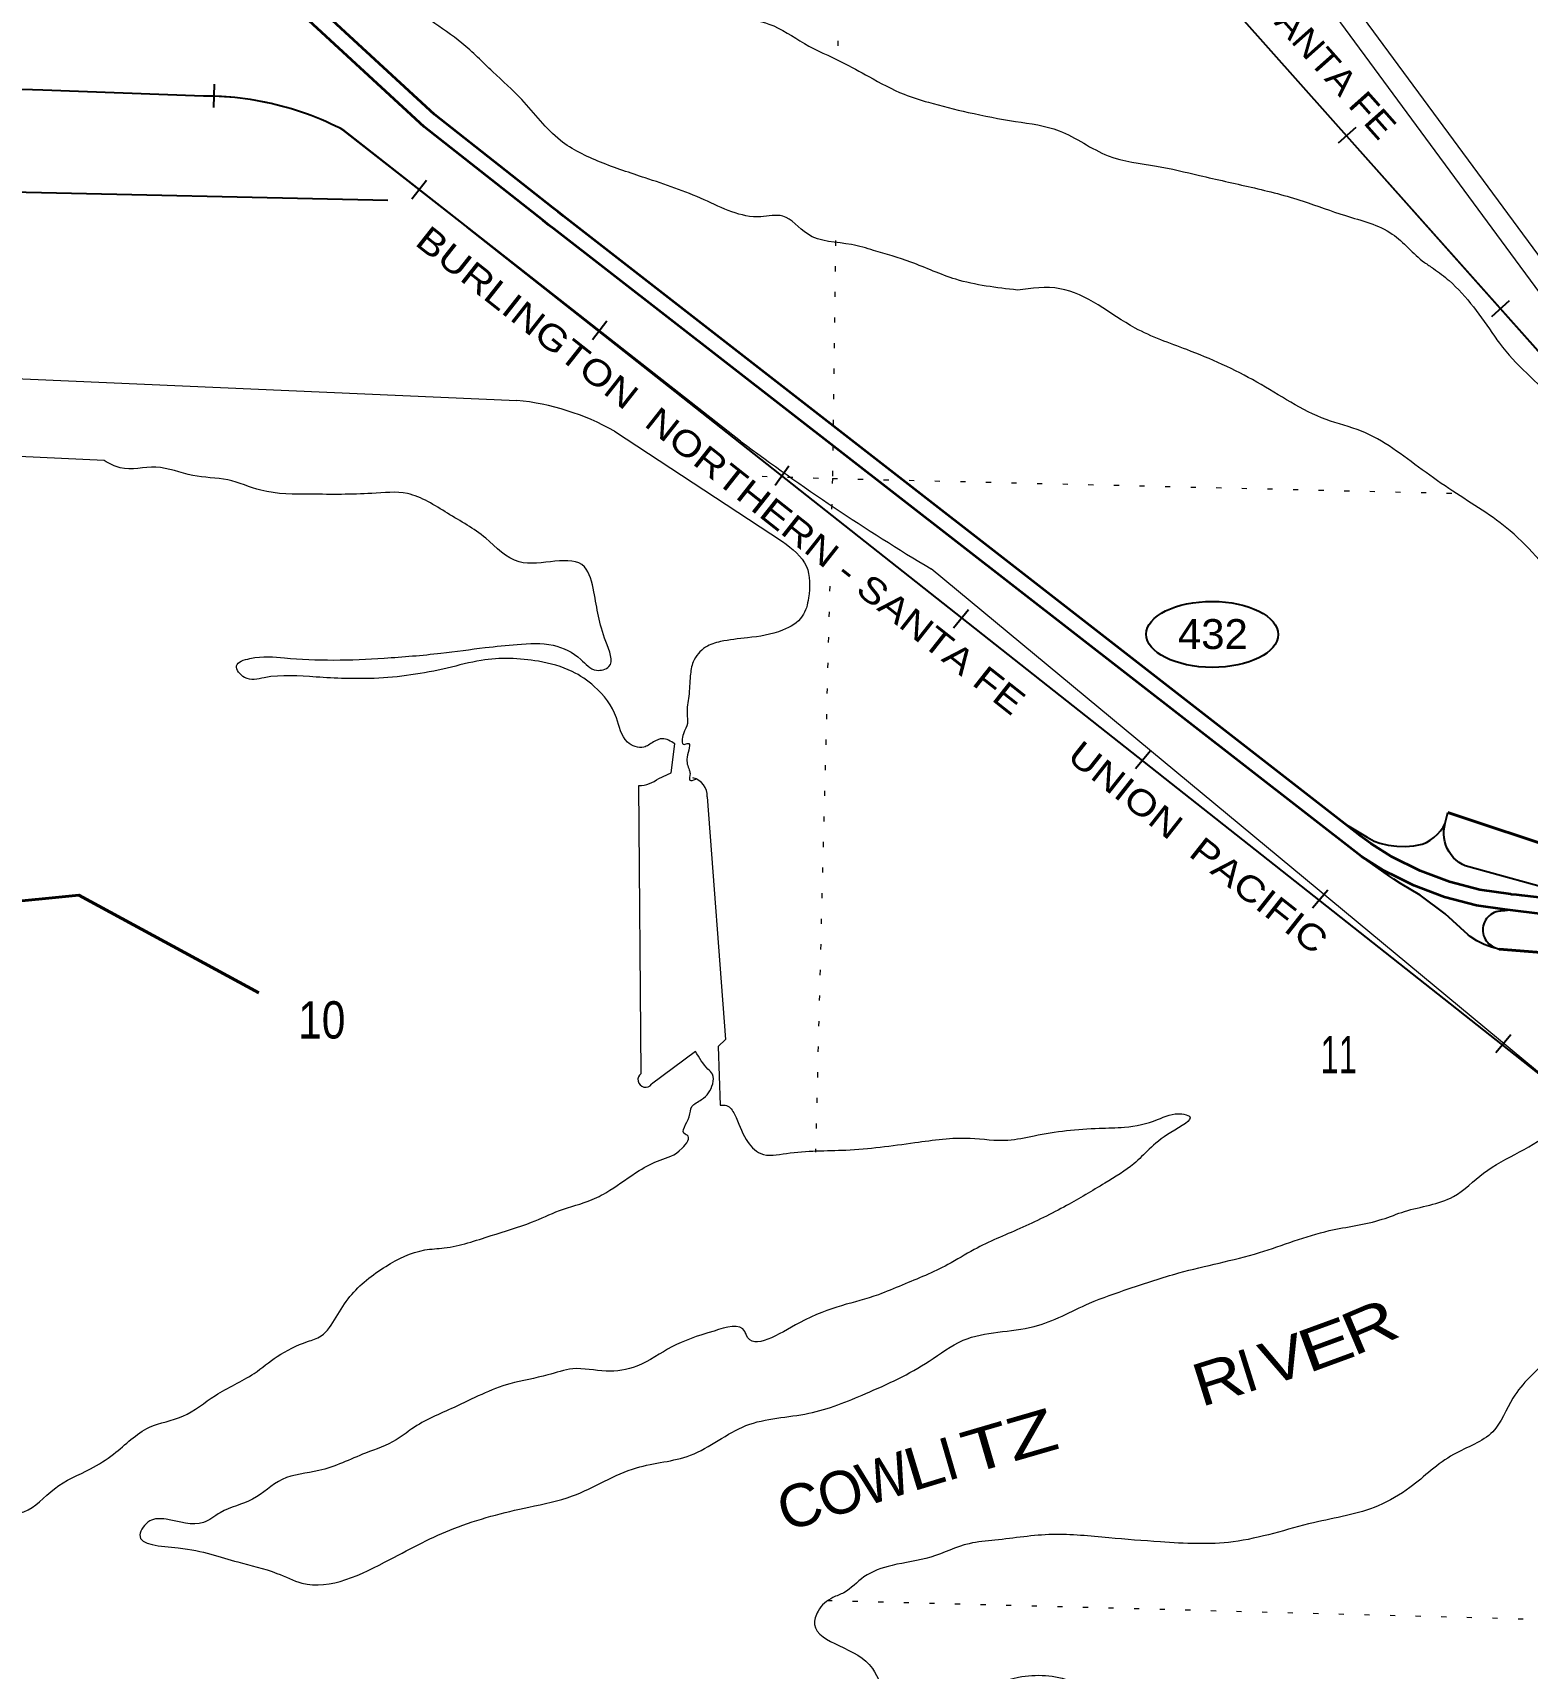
# Model space of a CAD drawing. Header units: feet. Extents: x -509309 to -252658, y -547785 to -360805.
# Drawn here: x -488615 to -481610, y -508563 to -500895 of the extents above; entities that cross this region are included whole.
import ezdxf
from ezdxf.enums import TextEntityAlignment as Align

# ---------------------------------------------------------------- set-up
doc = ezdxf.new("R2010")
doc.units = ezdxf.units.FT
doc.header["$LTSCALE"] = 80
doc.linetypes.add('DOTTED', pattern=[1.5, 0.3, -1.2])
for name, color, linetype, lineweight in [('17', 7, 'Continuous', 25), ('23', 7, 'Continuous', 70), ('24', 7, 'Continuous', 25), ('26', 7, 'Continuous', 40), ('29', 7, 'Continuous', 25), ('34', 7, 'Continuous', 25), ('36', 7, 'Continuous', 13), ('39', 7, 'Continuous', 13), ('7', 7, 'DOTTED', 13)]:
    doc.layers.add(name, color=color, linetype=linetype, lineweight=lineweight)
doc.layers.add('41', color=7, linetype='Continuous')

msp = doc.modelspace()

# ---------------------------------------------------------------- linework, layer by layer
at = {"layer": '17'}
msp.add_ellipse((-483086.39, -503716.05), major_axis=(-309.24, 1), ratio=0.500121, dxfattribs=at)
at = {"layer": '23', "lineweight": 35}
for points in [[(-482465.39, -504604.23), (-486127.07, -501755.51), (-486152.97, -501735.36), (-486177.07, -501716.34), (-486732.42, -501278.13), (-487847.36, -500249), (-487870.78, -500227.38), (-487897.36, -500201.14), (-488258.33, -499844.77)], [(-482386.87, -504756.85), (-486172.59, -501815.13), (-486196.13, -501796.82), (-486222.59, -501775.94), (-486780.33, -501335.83), (-487900.06, -500302.27), (-487925.12, -500279.14), (-487950.06, -500254.52), (-488294.95, -499914.03)], [(-481128, -504998.05), (-481635.7, -504939.97), (-481659.65, -504937.02), (-481685.7, -504934.76), (-481686.94, -504934.65), (-481832.29, -504912.96), (-481974.58, -504876.18), (-482112.25, -504824.73), (-482243.79, -504759.18), (-482342.75, -504696.15), (-482371.05, -504676.02), (-482392.75, -504660.74), (-482465.39, -504604.23)], [(-481690, -505009.05), (-481715, -505006.19), (-481847.23, -504986.45), (-481997.12, -504947.71), (-482142.15, -504893.52), (-482223.25, -504853.09), (-482280.71, -504824.46), (-482386.87, -504756.85)], [(-479429.47, -505291.47), (-479432.35, -505291.35), (-479631.86, -505262.27), (-479671.44, -505257.5), (-481665, -505011.93), (-481690, -505009.05)]]:
    msp.add_lwpolyline(points, dxfattribs=at)
at = {"layer": '24'}
for points in [[(-482465.39, -504604.23), (-482439, -504619.83), (-482360.94, -504665.98), (-482327, -504686.05), (-482300.24, -504695.03), (-482261.32, -504704.34), (-482221.63, -504709.53), (-482181.63, -504710.54), (-482141.73, -504707.36), (-482102.39, -504700.04), (-482102.12, -504699.94), (-482082.64, -504691.08), (-482064.2, -504680.24), (-482046.98, -504667.53), (-482031.19, -504653.08), (-482017, -504637.07), (-482004.56, -504619.66), (-481994, -504601.05), (-481981.71, -504551.18)], [(-481128, -504998.05), (-481153, -504992.55), (-481423.71, -504933.01), (-481901, -504801.05), (-481913.82, -504794.78), (-481928.69, -504785.66), (-481942.52, -504775.05), (-481955.16, -504763.04), (-481966.48, -504749.78), (-481976.35, -504735.4), (-481984.67, -504720.08), (-481991.34, -504703.97), (-481996.28, -504687.25), (-481999.46, -504670.1), (-482000.82, -504652.72), (-482000.36, -504635.29), (-481998.08, -504618), (-481994, -504601.05)], [(-481690, -505009.05), (-481715, -505011.35), (-481733.95, -505013.09), (-481738.14, -505013.38), (-481747.29, -505014.73), (-481756.24, -505017.03), (-481764.91, -505020.25), (-481773.19, -505024.36), (-481780.99, -505029.31), (-481788.24, -505035.05), (-481794.85, -505041.52), (-481800.74, -505048.65), (-481805.86, -505056.34), (-481810.14, -505064.54), (-481813.54, -505073.13), (-481816.03, -505082.04), (-481817.57, -505091.15), (-481818.16, -505100.38), (-481817.77, -505109.61), (-481816.42, -505118.76), (-481814.12, -505127.71), (-481810.9, -505136.38), (-481806.79, -505144.66), (-481801.84, -505152.47), (-481796.1, -505159.71), (-481789.63, -505166.32), (-481782.51, -505172.21), (-481774.81, -505177.33), (-481766.61, -505181.61), (-481765.94, -505181.88), (-481740.94, -505192.3), (-481765.94, -505185.72), (-481777.2, -505182.75), (-481812.27, -505169.46), (-481845.75, -505152.58), (-481877.29, -505132.29), (-481887, -505125.05), (-481994.78, -505025.86), (-482112.33, -504938.49), (-482204.32, -504883.57), (-482234.48, -504863.72), (-482254.32, -504850.92), (-482386.87, -504756.85)]]:
    msp.add_lwpolyline(points, dxfattribs=at)
at = {"layer": '26'}
for p, q in [((-481129.99, -504834.03), (-481981.71, -504551.18)), ((-481740.94, -505192.3), (-481243.06, -505230.91))]:
    msp.add_line(p, q, dxfattribs=at)
msp.add_lwpolyline([(-487554.99, -505395.9), (-488399.09, -504938), (-488792.48, -504978.29), (-489996.49, -504325.48), (-491304.49, -503583.34), (-491337.55, -503564.59), (-491354.49, -503556.79), (-491354.79, -503556.65), (-491444.9, -503507.52), (-491451, -503503.31), (-491529.38, -503449.24)], dxfattribs=at)
at = {"layer": '29'}
msp.add_line((-490288.79, -501607.77), (-486950.71, -501680.06), dxfattribs=at)
at = {"layer": '34', "lineweight": 13}
for p, q in [((-480798, -503240.05), (-485097, -498410.05)), ((-485297, -502810.05), (-487161, -501349.05)), ((-480787, -506409.05), (-484404, -503409.05))]:
    msp.add_line(p, q, dxfattribs=at)
at = {"layer": '34'}
for p, q in [((-487764.43, -501135.62), (-487767.19, -501246.19)), ((-482413.97, -501340.09), (-482496.59, -501413.63)), ((-486769.41, -501588), (-486837.65, -501675.06)), ((-481508, -505812.05), (-486577, -501808.05)), ((-481694.02, -502152.88), (-481776.65, -502226.42)), ((-485923.92, -502247.38), (-485992.15, -502334.44)), ((-485071.09, -502926.83), (-485134.71, -503017.31)), ((-484229.13, -503601.18), (-484299.74, -503686.32)), ((-483375.06, -504261.36), (-483445.67, -504346.5)), ((-482545.11, -504914.85), (-482615.72, -504999.99)), ((-481687.04, -505593.03), (-481757.65, -505678.17))]:
    msp.add_line(p, q, dxfattribs=at)
for points in [[(-480798.81, -503240.79), (-485099.35, -498407.63)], [(-486574.81, -501809.91), (-487161.59, -501349.99), (-487174.6, -501343.34), (-487196.62, -501332.43), (-487218.93, -501321.94), (-487241.38, -501311.74), (-487263.96, -501302.1), (-487286.68, -501292.75), (-487309.56, -501283.81), (-487332.7, -501275.3), (-487355.84, -501267.22), (-487379.26, -501259.41), (-487402.68, -501252.18), (-487426.38, -501245.22), (-487450.08, -501238.83), (-487473.93, -501232.71), (-487497.77, -501227.03), (-487521.89, -501221.76), (-487546, -501217.07), (-487570.12, -501212.65), (-487594.51, -501208.65), (-487618.77, -501205.08), (-487643.16, -501201.93), (-487667.69, -501199.35), (-487692.09, -501197.04), (-487716.61, -501195.16), (-487741.28, -501193.84), (-487765.8, -501192.81), (-487790.33, -501192.2), (-487815.02, -501192.15), (-488568.03, -501165.15), (-495897.01, -500932.16)]]:
    msp.add_lwpolyline(points, dxfattribs=at)
at = {"layer": '34', "lineweight": 13}
msp.add_lwpolyline([(-487815, -501191.05), (-488568, -501164.05), (-495897, -500931.05)], dxfattribs=at)
for centre, radius, start, end in [((-487809.65, -502601.42), 1410.38, 62.61883, 90.21746), ((-478954.36, -494319.47), 10598.06, 233.23948, 239.05526)]:
    msp.add_arc(centre, radius, start, end, dxfattribs=at)
at = {"layer": '36'}
for p, q in [((-483603.48, -499160.76), (-480961.48, -502748.76)), ((-483684, -499220.05), (-481042, -502808.05))]:
    msp.add_line(p, q, dxfattribs=at)
at = {"layer": '39'}
for p, q in [((-485889, -502763.05), (-485100.82, -503280.51)), ((-488280, -502901.05), (-489231, -502857.05)), ((-485763.36, -505774.91), (-485774.43, -504424.87)), ((-485507.85, -505671.95), (-485714.68, -505824.44))]:
    msp.add_line(p, q, dxfattribs=at)
for points in [[(-490674, -502196.05), (-490745, -502479.05), (-489289, -502531.05), (-488857, -502539.05), (-488806, -502511.05), (-486346, -502619.05)], [(-485681, -504391.05), (-485622, -504365.05), (-485606, -504229.05)], [(-485453.29, -504478.23), (-485367.93, -505615.81), (-485402.96, -505648.9), (-485392.88, -505923.94)]]:
    msp.add_lwpolyline(points, dxfattribs=at)
for centre, radius, start, end in [((-486457.05, -503768.65), 1154.96, 60.53852, 84.48236), ((-485778.02, -504268.98), 155.92, 271.31927, 308.47876), ((-485540.77, -504473.36), 87.61, 356.81748, 76.84528), ((-485743.19, -505803.77), 35.21, 124.95316, 324.05504)]:
    msp.add_arc(centre, radius, start, end, dxfattribs=at)
for points in [[(-483999.63, -502101.4), (-484288.79, -502050.97), (-484498.92, -501970.72), (-484673.69, -501915.55), (-484777.13, -501888.51), (-484984.13, -501838.43), (-485099.96, -501754.88), (-485202.26, -501757.95), (-485468.52, -501678.1), (-485744.16, -501575.91), (-485954.46, -501501.67), (-486141.92, -501400.01), (-486322.78, -501208.3), (-486459.3, -501078.02), (-486603.73, -500943.51), (-486884.01, -500724.87), (-487087.77, -500424.2), (-487298.37, -500221.6), (-487451.97, -499988.55), (-487591.46, -499822.09), (-487865.34, -499451.21), (-488019.26, -499160), (-488057.99, -498974.38), (-488084.35, -498777.08), (-488119.94, -498621.63), (-488148.79, -498510.49), (-488161.05, -498379.78), (-488161.07, -498343.33)], [(-487512.46, -498356.79), (-487474.48, -498479.75), (-487418.02, -498675.91), (-487359.56, -498872.13), (-487348.88, -498918.56), (-487270.12, -499175.53), (-487227.83, -499307.11), (-487156.92, -499419.45), (-487024.19, -499611.79), (-486957.17, -499720.01), (-486859.79, -499887.26), (-486730.66, -500065.45), (-486586.7, -500216), (-486537.33, -500241.48), (-486446.6, -500292.23), (-486237.63, -500412.55), (-486099.66, -500492.73), (-485968.44, -500598.79), (-485796.01, -500665.92), (-485629.71, -500736.88), (-485546.29, -500763.35), (-485466.42, -500773.67), (-485407.42, -500743.28), (-485350.04, -500769), (-485295.07, -500808.68), (-485164.12, -500854.56), (-484998.39, -500945.57), (-484822.54, -501032.85), (-484696.23, -501100.66), (-484530.27, -501183.65), (-484417.11, -501221), (-484230.09, -501268.5), (-484008.84, -501310.96), (-483803.68, -501354.97), (-483574.57, -501471.86), (-483347.49, -501520.51), (-483146.33, -501564.4), (-482903.41, -501619.52), (-482660.77, -501684.66), (-482462.31, -501752.54), (-482242.34, -501839.09), (-482091.85, -501971.77), (-482048.61, -502001.09), (-481976.08, -502057.33), (-481763.15, -502318.15), (-481740.05, -502350.91), (-481477.47, -502627.2), (-481357.59, -502779.06), (-481183.1, -502982.62), (-481113.03, -503054.83), (-480921.39, -503288.97), (-480746.37, -503474.5), (-480613.81, -503672.85), (-480513.09, -503932.45), (-480450.89, -504068.61), (-480409.17, -504220.23), (-480359.56, -504376.08), (-480291.64, -504522.43), (-480242.21, -504684.29), (-480186.74, -504776.14), (-480009.21, -504805.31), (-479881.48, -504754.84), (-479737.56, -504698.81), (-479675.86, -504644.43), (-479621.57, -504499.59), (-479557.21, -504214.65), (-479470.06, -504042.68), (-479365.15, -503949.43), (-479244.04, -503850.64), (-479137.33, -503695.27), (-479059.3, -503561.14), (-479031.06, -503485.74), (-479083.02, -503341.86), (-479212.62, -503179.69), (-479364.53, -503026.91), (-479387.75, -502998.17), (-479543.32, -502833.25), (-479733.06, -502532.98), (-479739.63, -502344.28), (-479692.45, -502098.95), (-479702.82, -501833.93), (-479696.31, -501539.3), (-479705.29, -501364.57), (-479704.34, -501123.93), (-479732.15, -500976.73), (-479755.9, -500827.64), (-479923.78, -500534.01), (-479988.86, -500427.86), (-480007.38, -500236.8), (-480015.98, -500118.23), (-480071.86, -499902.03), (-480088.21, -499705.02), (-480160.46, -499500.38), (-480210.27, -499420.73), (-480468.17, -499190.7), (-480556, -499039.77), (-480550.24, -498909.58)], [(-480823.81, -505006.83), (-480818.94, -504944.46), (-480860.19, -504638.44), (-480887.6, -504477.21), (-480948.27, -504218.76), (-481032.82, -504023.8), (-481218.32, -503715.63), (-481422.8, -503509.19), (-481689.33, -503230.78), (-481958.53, -503044.55), (-482101.93, -502944.16), (-482387.32, -502763.47), (-482552.09, -502708.6), (-482877.7, -502532.77), (-483206.02, -502380.93), (-483447.61, -502279.73), (-483801.03, -502095.08), (-483999.63, -502101.4)], [(-485606, -504229.05), (-485664, -504205.05), (-485706, -504220.05), (-485751, -504245.05), (-485827, -504221.05), (-485879, -504107.05), (-485983, -503960.05), (-486086, -503890.05), (-486245, -503842.05), (-486513, -503838.05), (-486672, -503874.05), (-487015, -503922.05), (-487287, -503916.05), (-487530, -503919.05), (-487622, -503918.05), (-487660, -503863.05), (-487597, -503829.05), (-487435, -503826.05), (-487204, -503836.05), (-486968, -503827.05), (-486702, -503804.05), (-486495, -503778.05), (-486345, -503763.05), (-486176, -503767.05), (-486046, -503833.05), (-485973, -503884.05), (-485915, -503867.05), (-485929, -503749.05), (-485985, -503516.05), (-486029, -503399.05), (-486335, -503376.05), (-486492, -503265.05), (-486671, -503148.05), (-486859, -503056.05), (-487026, -503055.05), (-487310, -503059.05), (-487546, -503040.05), (-487701, -502992.05), (-487865, -502971.05), (-488038, -502932.05), (-488205, -502935.05), (-488280, -502901.05)], [(-485100.82, -503280.51), (-484989, -503397.05), (-484979, -503545.05), (-485008, -503631.05), (-485100, -503696.05), (-485265, -503732.05), (-485392, -503750.05), (-485461, -503776.05), (-485519, -503845.05), (-485533, -503910.05), (-485540, -504006.05), (-485548, -504088.05), (-485546, -504133.05), (-485565, -504182.05), (-485562, -504232.05), (-485544, -504227.05), (-485548, -504291.05), (-485538, -504351.05), (-485534, -504368.05), (-485535, -504400.05), (-485507, -504394.05)], [(-480276, -505218.32), (-480316.04, -505366.05), (-480364.52, -505587.27), (-480429.7, -505761.88), (-480548.8, -505999.11), (-480632.92, -506205.27), (-480801.36, -506485.21), (-480926.82, -506595.91), (-481078.31, -506705.87), (-481283.43, -506868.43), (-481510.96, -507112.57), (-481676.61, -507296.33), (-481771.36, -507454.04), (-481954.84, -507561.07), (-482159.73, -507715.62), (-482308.53, -507801.59), (-482611.46, -507881.12), (-482988.84, -507970.54), (-483329.57, -507970.76), (-483571.53, -507951.77), (-483835.64, -507936.15), (-484104.97, -507962.5), (-484225.71, -507979.08), (-484405.91, -508042.08), (-484587.41, -508080.98), (-484719.26, -508135.35), (-484813.58, -508208.85), (-484864.34, -508231.45), (-484934.34, -508295.62), (-484950.15, -508357.34), (-484836.79, -508456.86), (-484679.53, -508563.67), (-484601.02, -508690.27), (-484411.01, -508703.76), (-484191.4, -508663.95), (-483995.29, -508605.41), (-483745.32, -508624.63), (-483553.12, -508770.55), (-483403.24, -508993.46), (-483200.59, -509193.83), (-482974.87, -509358.76), (-482729.97, -509484.13), (-482617.62, -509549.53), (-482440.19, -509721.09), (-482271.51, -509848.28), (-482128.31, -509886.49), (-481920.82, -509988.73), (-481654.73, -510212.98), (-481541.42, -510314.51), (-481345.45, -510468.55), (-481195.8, -510561.1), (-481066.18, -510653.07), (-480886.61, -510750.49), (-480657.76, -510945.59), (-480502.91, -511066.37), (-480328.51, -511203.75), (-480118.73, -511296.02), (-480026, -511346.82), (-479977.84, -511414.39), (-479858.44, -511443.89), (-479573.56, -511434.04), (-479681.55, -511495.11), (-479490.72, -511618.92), (-479332.48, -511691.66), (-479158.4, -511770.87), (-478891.76, -511906.9), (-478613.1, -512043.27), (-478318.31, -512176.09)], [(-491045.08, -507873.16), (-490964.68, -507865.44), (-490892.24, -507855.49), (-490758.01, -507857.35), (-490609.09, -507905.75), (-490529.13, -507982.26), (-490468.68, -508040.15), (-490376.44, -508038.79), (-490279.97, -508029.54), (-490020.94, -508012.92), (-489719.57, -507987.5), (-489216.09, -507903.71), (-488922.32, -507864.03), (-488803.47, -507843.38), (-488656.77, -507829.55), (-488513.34, -507721.37), (-488344.29, -507627.96), (-488236.07, -507558.88), (-488068.09, -507433.35), (-487912.27, -507381.68), (-487759.12, -507283.8), (-487577.76, -507180.72), (-487469.25, -507101.62), (-487326.92, -507031.51), (-487264.03, -507005.24), (-487193.34, -506917.02), (-487128.42, -506820.62), (-486959.98, -506679.06), (-486777.37, -506602.09), (-486686.91, -506592.66), (-486466.77, -506534.82), (-486276.56, -506472.1), (-486146.72, -506417.68), (-485992.9, -506365.95), (-485909.46, -506322.22), (-485772.51, -506229.89), (-485674.88, -506180.56), (-485571.06, -506125.39), (-485547.24, -506063.9), (-485557.14, -506059.6), (-485538.74, -505977.91), (-485525.33, -505930.16), (-485480.29, -505897.36), (-485428.03, -505822.66), (-485428.75, -505778.51), (-485450.09, -505753.83), (-485507.85, -505671.95)], [(-485392.88, -505923.94), (-485362.84, -505924.81), (-485325.95, -505965.98), (-485271.23, -506083.87), (-485203, -506150.01), (-485082.73, -506149.46), (-484803.67, -506133.42), (-484479.98, -506098.61), (-484220.84, -506077.99), (-484044.73, -506087.07), (-483921.88, -506066.53), (-483616.21, -506031.21), (-483497.83, -506026.59), (-483342.47, -505990.95), (-483229.46, -505964.12), (-483193.7, -505975.17), (-483280.07, -506050.9), (-483454.69, -506198.3), (-483589.58, -506288.68), (-483769, -506393.82), (-483988.58, -506501.82), (-484201.86, -506599.97), (-484326.16, -506670.6), (-484539.39, -506766.75), (-484650.92, -506811.67), (-485021.51, -506943.4), (-485269.73, -507002.44), (-485277.22, -506984.18), (-485421.47, -506982.03), (-485620.04, -507056.54), (-485782.97, -507146.11), (-485927.96, -507170.02), (-486083.99, -507159.51), (-486201.07, -507188.24), (-486378.62, -507229.25), (-486640.38, -507340.05), (-486837.7, -507440.67), (-486911.35, -507492.7), (-487055.45, -507554.73), (-487274.28, -507636.68), (-487445.83, -507677.87), (-487584.78, -507770.14), (-487736.95, -507833.95), (-487814.43, -507879.85), (-487990.37, -507864.77), (-488066.76, -507872.6), (-488112.73, -507937.45), (-487934.12, -507998.75), (-487653.44, -508064.98), (-487470.59, -508118.37), (-487353.65, -508163.85), (-486941.6, -508053.37), (-486640.75, -507907.6), (-486289.12, -507807.41), (-486085.18, -507755.12), (-485784.74, -507623.38), (-485532.51, -507564.45), (-485271.95, -507425.54), (-484977.66, -507367.83), (-484710.42, -507275.24), (-484413.41, -507123.34), (-484254.26, -507025.64), (-483921.69, -506961), (-483662, -506852.15), (-483475.62, -506783.31), (-483243, -506709.78), (-482865.45, -506614.35), (-482537.79, -506511.46), (-482289.73, -506458.43), (-482184.44, -506421.35), (-481955.95, -506351.72), (-481814.47, -506241.47), (-481487.8, -506034.27), (-481431.19, -505966.85)]]:
    msp.add_spline(points, degree=3, dxfattribs=at)
at = {"layer": '7'}
for p, q in [((-484845, -498412.98), (-484841.15, -501023.35)), ((-484879.62, -503489.51), (-484946.2, -506142.85))]:
    msp.add_line(p, q, dxfattribs=at)
for points in [[(-484852.41, -501869.98), (-484866.96, -502984.95), (-484872.85, -503219.59)], [(-485196.54, -502974.72), (-484866.96, -502984.95), (-481917.67, -503055.26)], [(-477143.98, -508458.36), (-479709.83, -508383.74), (-484886.4, -508246.68)]]:
    msp.add_lwpolyline(points, dxfattribs=at)

# ---------------------------------------------------------------- texts
at = {"layer": '17', "width": 1.05}
msp.add_text('432', height=140, dxfattribs=at).set_placement((-483083.48, -503784.36), align=Align.CENTER)
at = {"layer": '34'}
for s, rotation, width, p in [('BURLINGTON NORTHERN - SANTA FE', 311.671, 1.1, (-484449.39, -498995.94)), ('BURLINGTON  NORTHERN - SANTA FE      UNION  PACIFIC', 321.695, 1.2, (-486829.22, -501886.58))]:
    msp.add_text(s, height=120, rotation=rotation, dxfattribs=dict(at, width=width)).set_placement(p)
at = {"layer": '41'}
for s, rotation, width, p in [('R', 23.089, 1.3, (-482424.56, -507102.08)), ('E', 20.136, 1.4, (-482638.24, -507182.07)), ('V', 17.458, 1.15, (-482823.09, -507240.21)), ('R', 17.458, 1.2, (-483138.72, -507339.47)), ('T', 16.304, 1.35, (-484224.73, -507655.47)), ('Z', 16.189, 1.45, (-484020.6, -507595.76)), ('W', 17.641, 0.95, (-484711.13, -507805)), ('L', 16.969, 1.2, (-484493.44, -507735.78)), ('C', 17.641, 1.05, (-485086.47, -507924.36))]:
    msp.add_text(s, height=200, rotation=rotation, dxfattribs=dict(at, width=width)).set_placement(p)
for s, rotation, p in [('I', 17.458, (-482926.82, -507272.83)), ('I', 16.304, (-484329.1, -507685.99)), ('O', 17.641, (-484898.8, -507864.68))]:
    msp.add_text(s, height=200, rotation=rotation, dxfattribs=at).set_placement(p)
at = {"layer": '7'}
for s, width, p in [('10', 0.85, (-487370.97, -505610.81)), ('11', 0.65, (-482578.07, -505773.42))]:
    msp.add_text(s, height=175, dxfattribs=dict(at, width=width)).set_placement(p)

doc.saveas('drawing.dxf')
